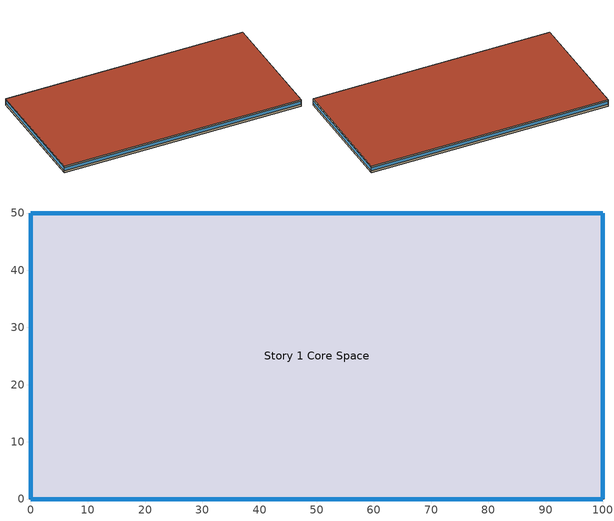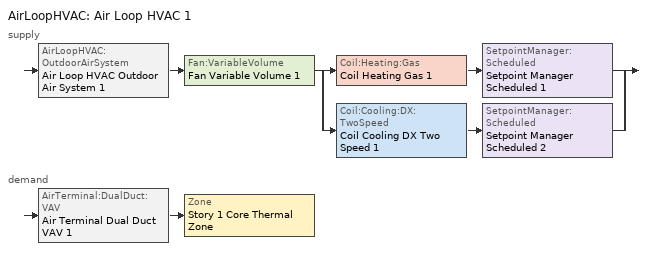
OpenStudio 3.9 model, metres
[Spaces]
Story 1 Core Space
 floor ground: 0,0 0,50 100,50 100,0 z0
 wall outside: 0,50 0,0 100,0 100,50 0,50 z0:3
 window: 99.97,50 0.03,50 / 0,49.97 0,0.03 / 100,0.03 100,49.97 / 0.03,0 99.97,0 z1:2.2
 roof outside: 100,0 100,50 0,50 0,0 z3
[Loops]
AirLoopHVAC 'Air Loop HVAC 1'
 supply: AirLoopHVAC:OutdoorAirSystem 'Air Loop HVAC Outdoor Air System 1' > Fan:VariableVolume 'Fan Variable Volume 1' > split
  | Coil:Heating:Gas 'Coil Heating Gas 1' > SetpointManager:Scheduled 'Setpoint Manager Scheduled 1'
  | Coil:Cooling:DX:TwoSpeed 'Coil Cooling DX Two Speed 1' > SetpointManager:Scheduled 'Setpoint Manager Scheduled 2'
 demand: AirTerminal:DualDuct:VAV 'Air Terminal Dual Duct VAV 1' > Zone 'Story 1 Core Thermal Zone'
[Building]
Building 1: Space Type=Baseline Model Space Type; Default Construction Set=ASHRAE_189.1-2009_ClimateZone 4-5 (mdoff)_ConstSet
[SizingPeriod:DesignDay] Barometric Pressure {Pa}=98934; Rain Indicator=No; Snow Indicator=No; Day of Month=21; Daylight Saving Time Indicator=No; Humidity Condition Type=Wetbulb; Dry-Bulb Temperature Range Modifier Type=DefaultMultipliers
Name | Maximum Dry-Bulb Temperature {C} | Daily Dry-Bulb Temperature Range {deltaC} | Wind Speed {m/s} | Wind Direction {deg} | Sky Clearness | Month | Day Type | Wetbulb or DewPoint at Maximum Dry-Bulb {C} | Solar Model Indicator | ASHRAE Clear Sky Optical Depth for Beam Irradiance | ASHRAE Clear Sky Optical Depth for Diffuse Irradiance
Chicago Ohare Intl Ap Ann Htg 99.6% Condns DB | -20 | 0 | 4.9 | 270 | 0 | 1 | WinterDesignDay | -20 | ASHRAEClearSky
Chicago Ohare Intl Ap Ann Clg .4% Condns DB=>MWB | 33.3 | 10.5 | 5.2 | 230 |  | 7 | SummerDesignDay | 23.7 | ASHRAETau | 0.455 | 2.05
[DefaultConstructionSet]
ASHRAE_189.1-2009_ClimateZone 4-5 (mdoff)_ConstSet: Default Exterior Surface Constructions=ASHRAE_189.1-2009_ClimateZone 4-5 (mdoff)_Exterior_DefSurfCons; Default Interior Surface Constructions=000_Interior_DefSurfCons; Default Ground Contact Surface Constructions=000_Ground_DefSurfCons; Default Exterior SubSurface Constructions=ASHRAE_189.1-2009_ClimateZone 4-5 (mdoff)_Exterior_DefSubCons; Default Interior SubSurface Constructions=000_Interior_DefSubCons; Interior Partition Construction=000_Interior Partition
[DefaultSurfaceConstructions]
Name | Floor Construction | Wall Construction | Roof Ceiling Construction
ASHRAE_189.1-2009_ClimateZone 4-5 (mdoff)_Exterior_DefSurfCons | 000_ExtSlabCarpet_4in_ClimateZone 1-8 | ASHRAE_189.1-2009_ExtWall_SteelFrame_ClimateZone 4-8 | ASHRAE_189.1-2009_ExtRoof_IEAD_ClimateZone 2-5
000_Interior_DefSurfCons | 000_Interior Floor | 000_Interior Wall | 000_Interior Ceiling
000_Ground_DefSurfCons | 000_ExtSlabCarpet_4in_ClimateZone 1-8 | 000_ExtSlabCarpet_4in_ClimateZone 1-8 | 000_ExtSlabCarpet_4in_ClimateZone 1-8
[DefaultSubSurfaceConstructions] Glass Door Construction=000_Exterior Window; Skylight Construction=000_Exterior Window; Tubular Daylight Dome Construction=000_Interior Window; Tubular Daylight Diffuser Construction=000_Interior Window
Name | Fixed Window Construction | Operable Window Construction | Door Construction
ASHRAE_189.1-2009_ClimateZone 4-5 (mdoff)_Exterior_DefSubCons | ASHRAE_189.1-2009_ExtWindow_ClimateZone 4-5 | ASHRAE_189.1-2009_ExtWindow_ClimateZone 4-5 | 000_Exterior Door
000_Interior_DefSubCons | 000_Interior Window | 000_Interior Window | 000_Interior Door
[Construction]
000_Interior Partition; 000_Interior Door: 000_G05 25mm wood
000_ExtSlabCarpet_4in_ClimateZone 1-8: MAT-CC05 4 HW CONCRETE, CP02 CARPET PAD
ASHRAE_189.1-2009_ExtWall_SteelFrame_ClimateZone 4-8: MAT-SHEATH, Wall Insulation [39], 1/2IN Gypsum
ASHRAE_189.1-2009_ExtRoof_IEAD_ClimateZone 2-5: Roof Membrane, Roof Insulation [21], Metal Decking
000_Interior Floor: 000_F16 Acoustic tile, 000_F05 Ceiling air space resistance, 000_M11 100mm lightweight concrete
000_Interior Wall: 000_G01a 19mm gypsum board, 000_F04 Wall air space resistance, 000_G01a 19mm gypsum board
000_Interior Ceiling: 000_M11 100mm lightweight concrete, 000_F05 Ceiling air space resistance, 000_F16 Acoustic tile
ASHRAE_189.1-2009_ExtWindow_ClimateZone 4-5: Theoretical Glass [207]
000_Exterior Door: 000_F08 Metal surface, 000_I01 25mm insulation board
000_Exterior Window: 000_Clear 3mm, 000_Air 13mm, 000_Clear 3mm
000_Interior Window: 000_Clear 3mm
[Material]
Name | Roughness | Thickness {m} | Conductivity {W/m-K} | Density {kg/m3} | Specific Heat {J/kg-K} | Thermal Absorptance | Solar Absorptance | Visible Absorptance
000_G05 25mm wood | MediumSmooth | 0.0254 | 0.15 | 608 | 1630
MAT-CC05 4 HW CONCRETE | Rough | 0.1016 | 1.311 | 2240 | 836.8 | 0.9 | 0.7 | 0.7
Wall Insulation [39] | MediumRough | 0.1184 | 0.045 | 265 | 836.8 | 0.9 | 0.7 | 0.7
1/2IN Gypsum | Smooth | 0.0127 | 0.16 | 784.9 | 830 | 0.9 | 0.92 | 0.92
Roof Membrane | VeryRough | 0.0095 | 0.16 | 1121.29 | 1460 | 0.9 | 0.7 | 0.7
Roof Insulation [21] | MediumRough | 0.2105 | 0.049 | 265 | 836.8 | 0.9 | 0.7 | 0.7
Metal Decking | MediumSmooth | 0.0015 | 45.006 | 7680 | 418.4 | 0.9 | 0.7 | 0.3
000_F16 Acoustic tile | MediumSmooth | 0.0191 | 0.06 | 368 | 590
000_M11 100mm lightweight concrete | MediumRough | 0.1016 | 0.53 | 1280 | 840
000_G01a 19mm gypsum board | MediumSmooth | 0.019 | 0.16 | 800 | 1090
000_F08 Metal surface | Smooth | 0.0008 | 45.28 | 7824 | 500
000_I01 25mm insulation board | MediumRough | 0.0254 | 0.03 | 43 | 1210
[Material:NoMass] Thermal Absorptance=0.9; Solar Absorptance=0.7
Name | Roughness | Thermal Resistance {m2-K/W} | Visible Absorptance
CP02 CARPET PAD | VeryRough | 0.2165 | 0.8
MAT-SHEATH | Rough | 0.3626 | 0.7
[Material:AirGap]
Name | Thermal Resistance {m2-K/W}
000_F05 Ceiling air space resistance | 0.18
000_F04 Wall air space resistance | 0.15
[WindowMaterial:Glazing] Optical Data Type=SpectralAverage; Thickness {m}=0.003; Infrared Transmittance at Normal Incidence=0
Name | Solar Transmittance at Normal Incidence | Front Side Solar Reflectance at Normal Incidence | Back Side Solar Reflectance at Normal Incidence | Visible Transmittance at Normal Incidence | Front Side Visible Reflectance at Normal Incidence | Back Side Visible Reflectance at Normal Incidence | Front Side Infrared Hemispherical Emissivity | Back Side Infrared Hemispherical Emissivity | Conductivity {W/m-K} | Dirt Correction Factor for Solar and Visible Transmittance | Solar Diffusing
Theoretical Glass [207] | 0.3311 | 0.6189 | 0.6189 | 0.44 | 0.51 | 0.51 | 0.9 | 0.9 | 0.0133 | 1 | No
000_Clear 3mm | 0.837 | 0.075 | 0.075 | 0.898 | 0.081 | 0.081 | 0.84 | 0.84 | 0.9
[WindowMaterial:Gas]
000_Air 13mm: Gas Type=Air; Thickness {m}=0.0127
[BuildingStory]
Story 1: Nominal Z Coordinate {m}=0; Nominal Floor to Floor Height {m}=3
[Space]
Story 1 Core Space: Building Story=Story 1; Thermal Zone=Story 1 Core Thermal Zone
[ThermalZone]
Story 1 Core Thermal Zone: Thermostat=Thermostat Setpoint Dual Setpoint 1; Use Ideal Air Loads=No; Humidistat=Zone Control Humidistat 1
[Sizing:Zone]
Story 1 Core Thermal Zone: Zone Cooling Design Supply Air Temperature Input Method=SupplyAirTemperature; Zone Cooling Design Supply Air Temperature {C}=14; Zone Cooling Design Supply Air Temperature Difference {deltaC}=11.11; Zone Heating Design Supply Air Temperature Input Method=SupplyAirTemperature; Zone Heating Design Supply Air Temperature {C}=40; Zone Heating Design Supply Air Temperature Difference {deltaC}=11.11; Zone Cooling Design Supply Air Humidity Ratio {kg-H2O/kg-air}=0.0085; Zone Heating Design Supply Air Humidity Ratio {kg-H2O/kg-air}=0.008; Cooling Design Air Flow Method=DesignDay; Heating Design Air Flow Method=DesignDay; Account for Dedicated Outdoor Air System=No; Dedicated Outdoor Air System Control Strategy=NeutralSupplyAir; Dedicated Outdoor Air Low Setpoint Temperature for Design {C}=autosize; Dedicated Outdoor Air High Setpoint Temperature for Design {C}=autosize; Zone Load Sizing Method=Sensible Load Only No Latent Load; Zone Latent Cooling Design Supply Air Humidity Ratio Input Method=HumidityRatioDifference; Zone Cooling Design Supply Air Humidity Ratio Difference {kgWater/kgDryAir}=0.005; Zone Latent Heating Design Supply Air Humidity Ratio Input Method=HumidityRatioDifference; Zone Humidification Design Supply Air Humidity Ratio Difference {kgWater/kgDryAir}=0.005; Sizing Option=Coincident
[Zone equipment]
Story 1 Core Thermal Zone: Air Terminal Dual Duct VAV 1
[AirLoopHVAC]
Air Loop HVAC 1: Availability Schedule=Always On Discrete; Design Supply Air Flow Rate {m3/s}=autosize; Design Return Air Flow Fraction of Supply Air Flow=1
[Sizing:System]
Air Loop HVAC 1: Central Heating Maximum System Air Flow Ratio=0.3; Preheat Design Temperature {C}=7; Preheat Design Humidity Ratio {kg-H2O/kg-Air}=0.008; Precool Design Temperature {C}=12.8; Precool Design Humidity Ratio {kg-H2O/kg-Air}=0.008; Central Cooling Design Supply Air Temperature {C}=12.8; Central Heating Design Supply Air Temperature {C}=16.7; 100% Outdoor Air in Cooling=Yes; 100% Outdoor Air in Heating=Yes; Central Cooling Design Supply Air Humidity Ratio {kg-H2O/kg-Air}=0.0085; Zone Maximum Outdoor Air Fraction=1; Cooling Supply Air Flow Rate Per Floor Area {m3/s-m2}=0.00996765; Cooling Fraction of Autosized Cooling Supply Air Flow Rate=1; Cooling Supply Air Flow Rate Per Unit Cooling Capacity {m3/s-W}=3.94755e-05; Heating Supply Air Flow Rate Per Floor Area {m3/s-m2}=0.00996765; Heating Fraction of Autosized Heating Supply Air Flow Rate=1; Heating Fraction of Autosized Cooling Supply Air Flow Rate=1; Heating Supply Air Flow Rate Per Unit Heating Capacity {m3/s-W}=3.15882e-05; Cooling Design Capacity Method=CoolingDesignCapacity; Cooling Design Capacity {W}=autosize; Cooling Design Capacity Per Floor Area {W/m2}=234.7; Fraction of Autosized Cooling Design Capacity=1; Heating Design Capacity Method=HeatingDesignCapacity; Heating Design Capacity {W}=autosize; Heating Design Capacity Per Floor Area {W/m2}=157; Fraction of Autosized Heating Design Capacity=1; Central Cooling Capacity Control Method=OnOff; Occupant Diversity=autosize
[Fan:VariableVolume]
Fan Variable Volume 1: Availability Schedule=Always On Discrete; Fan Total Efficiency=0.6045; Pressure Rise {Pa}=1017.592; Maximum Flow Rate {m3/s}=Autosize; Fan Power Minimum Flow Rate Input Method=FixedFlowRate; Fan Power Minimum Flow Fraction=0; Fan Power Minimum Air Flow Rate {m3/s}=0; Motor Efficiency=0.93; Motor In Airstream Fraction=1; Fan Power Coefficient 1=0.0407599; Fan Power Coefficient 2=0.088045; Fan Power Coefficient 3=-0.0729261; Fan Power Coefficient 4=0.94374; Fan Power Coefficient 5=0
[Controller:OutdoorAir]
Controller Outdoor Air 1: Minimum Outdoor Air Flow Rate {m3/s}=0.25; Maximum Outdoor Air Flow Rate {m3/s}=1.6; Economizer Control Type=ElectronicEnthalpy; Economizer Control Action Type=ModulateFlow; Economizer Maximum Limit Dry-Bulb Temperature {C}=23; Economizer Maximum Limit Enthalpy {J/kg}=64000; Economizer Maximum Limit Dewpoint Temperature {C}=13.5; Electronic Enthalpy Limit Curve=ElectronicEnthalpyCurveA; Economizer Minimum Limit Dry-Bulb Temperature {C}=14; Lockout Type=NoLockout; Minimum Limit Type=FixedMinimum; Minimum Outdoor Air Schedule=OAFractionSched; Controller Mechanical Ventilation=Controller Mechanical Ventilation 1; Time of Day Economizer Control Schedule=TimeOfDayEconomizerSch; High Humidity Control=Yes; Humidistat Control Zone=Story 1 Core Thermal Zone; High Humidity Outdoor Air Flow Ratio=0.9; Control High Indoor Humidity Based on Outdoor Humidity Ratio=Yes; Heat Recovery Bypass Control Type=BypassWhenWithinEconomizerLimits; Economizer Operation Staging=InterlockedWithMechanicalCooling
[Controller:MechanicalVentilation]
Controller Mechanical Ventilation 1: Availability Schedule=Always On Discrete
[ZoneControl:Humidistat]
Zone Control Humidistat 1: Humidifying Relative Humidity Setpoint Schedule=Schedule Constant 1
[AirLoopHVAC:OutdoorAirSystem]
Air Loop HVAC Outdoor Air System 1: Controller=Controller Outdoor Air 1
[Coil:Heating:Gas]
Coil Heating Gas 1: Availability Schedule=Always On Discrete; Gas Burner Efficiency=0.8; Nominal Capacity {W}=AutoSize; On Cycle Parasitic Electric Load {W}=0; Off Cycle Parasitic Gas Load {W}=0
[SetpointManager:Scheduled] Control Variable=Temperature
Name | Schedule
Setpoint Manager Scheduled 1 | Schedule Ruleset 1
Setpoint Manager Scheduled 2 | Schedule Ruleset 2
[Coil:Cooling:DX:TwoSpeed]
Coil Cooling DX Two Speed 1: Availability Schedule=Always On Discrete; Rated High Speed Total Cooling Capacity {W}=Autosize; Rated High Speed Sensible Heat Ratio=Autosize; Rated High Speed COP {W/W}=3; Rated High Speed Air Flow Rate {m3/s}=Autosize; Rated High Speed Evaporator Fan Power Per Volume Flow Rate 2017 {W/(m3/s)}=773.3; Rated High Speed Evaporator Fan Power Per Volume Flow Rate 2023 {W/(m3/s)}=934.4; Unit Internal Static Air Pressure {Pa}=773.3; Total Cooling Capacity Function of Temperature Curve=Curve Biquadratic 1; Total Cooling Capacity Function of Flow Fraction Curve=Curve Quadratic 1; Energy Input Ratio Function of Temperature Curve=Curve Biquadratic 2; Energy Input Ratio Function of Flow Fraction Curve=Curve Quadratic 2; Part Load Fraction Correlation Curve=Curve Quadratic 3; Rated Low Speed Total Cooling Capacity {W}=Autosize; Rated Low Speed Sensible Heat Ratio=0.69; Rated Low Speed COP {W/W}=3; Rated Low Speed Air Flow Rate {m3/s}=Autosize; Rated Low Speed Evaporator Fan Power Per Volume Flow Rate 2017 {W/(m3/s)}=773.3; Rated Low Speed Evaporator Fan Power Per Volume Flow Rate 2023 {W/(m3/s)}=934.4; Low Speed Total Cooling Capacity Function of Temperature Curve=Curve Biquadratic 3; Low Speed Energy Input Ratio Function of Temperature Curve=Curve Biquadratic 4; Condenser Type=AirCooled; Minimum Outdoor Dry-Bulb Temperature for Compressor Operation {C}=-25; High Speed Evaporative Condenser Effectiveness=0.9; High Speed Evaporative Condenser Air Flow Rate {m3/s}=Autosize; High Speed Evaporative Condenser Pump Rated Power Consumption {W}=Autosize; Low Speed Evaporative Condenser Effectiveness=0.9; Low Speed Evaporative Condenser Air Flow Rate {m3/s}=Autosize; Low Speed Evaporative Condenser Pump Rated Power Consumption {W}=Autosize; Basin Heater Capacity {W/K}=0; Basin Heater Setpoint Temperature {C}=2
[AirTerminal:DualDuct:VAV]
Air Terminal Dual Duct VAV 1: Maximum Damper Air Flow Rate {m3/s}=autosize; Zone Minimum Air Flow Fraction=0.3
[ThermostatSetpoint:DualSetpoint]
Thermostat Setpoint Dual Setpoint 1: Heating Setpoint Temperature Schedule=Heating Sch; Cooling Setpoint Temperature Schedule=Cooling Sch
[SpaceType]
Baseline Model Space Type: Default Schedule Set=Baseline Model Schedule Set; Design Specification Outdoor Air Object=Baseline Model OA
[DefaultScheduleSet]
Baseline Model Schedule Set: Number of People Schedule=Baseline Model People Lights and Equipment Schedule; People Activity Level Schedule=Baseline Model People Activity Schedule; Lighting Schedule=Baseline Model People Lights and Equipment Schedule; Electric Equipment Schedule=Baseline Model People Lights and Equipment Schedule; Infiltration Schedule=Baseline Model Infiltration Schedule
[DesignSpecification:OutdoorAir]
Baseline Model OA: Outdoor Air Method=Sum; Outdoor Air Flow per Person {m3/s-person}=0.00943895
[SpaceInfiltration:DesignFlowRate]
Baseline Model Infiltration: Space or SpaceType=Baseline Model Space Type; Design Flow Rate Calculation Method=Flow/ExteriorArea; Flow per Exterior Surface Area {m3/s-m2}=0.0003048
[People:Definition]
Baseline Model People Definition: Number of People Calculation Method=People/Area; People per Space Floor Area {person/m2}=0.0538196; Fraction Radiant=0.3
[People]
Baseline Model People: People Definition=Baseline Model People Definition; Space or SpaceType=Baseline Model Space Type; Multiplier=1
[Lights:Definition]
Baseline Model Lights Definition: Design Level Calculation Method=Watts/Area; Watts per Space Floor Area {W/m2}=10.7639
[Lights]
Baseline Model Lights: Lights Definition=Baseline Model Lights Definition; Space or SpaceType=Baseline Model Space Type; Fraction Replaceable=1
[ElectricEquipment:Definition]
Baseline Model Electric Equipment Definition: Design Level Calculation Method=Watts/Area; Watts per Space Floor Area {W/m2}=10.7639
[ElectricEquipment]
Baseline Model Electric Equipment: Electric Equipment Definition=Baseline Model Electric Equipment Definition; Space or SpaceType=Baseline Model Space Type
[Schedule:Constant]
Name | Value
Always On Discrete | 1
Schedule Constant 1 | 50
[Curve:Cubic]
ElectronicEnthalpyCurveA: Coefficient1 Constant=0.013427; Coefficient2 x=-0.00047892; Coefficient3 x**2=5.3352e-05; Coefficient4 x**3=-1.8103e-06; Minimum Value of x=16.6; Maximum Value of x=29.13
[Schedule:Ruleset]
Name | Default Day Schedule | Summer Design Day Schedule | Winter Design Day Schedule
OAFractionSched | Schedule Day 1
TimeOfDayEconomizerSch | Schedule Day 2
Schedule Ruleset 1 | Schedule Day 3
Schedule Ruleset 2 | Schedule Day 4
Cooling Sch | Cooling Sch Default
Heating Sch | Heating Sch Default
Baseline Model Infiltration Schedule | Baseline Model Infiltration Schedule Schedule All Days | Baseline Model Infiltration Schedule Summer Design Day | Baseline Model Infiltration Schedule Winter Design Day
Baseline Model People Lights and Equipment Schedule | Baseline Model People Lights and Equipment Schedule Schedule Week Day | Baseline Model People Lights and Equipment Schedule Summer Design Day | Baseline Model People Lights and Equipment Schedule Winter Design Day
Baseline Model People Activity Schedule | Baseline Model People Activity Schedule Default
[Schedule:Day]
Schedule Day 1: 7, 0, 0.05, 18, 0, 1, 24, 0, 0.05
Schedule Day 2: 7, 0, 0, 7, 30, 1, 24, 0, 0
Schedule Day 3: 24, 0, 45
Schedule Day 4: 24, 0, 12.8
Cooling Sch Default: 24, 0, 28
Heating Sch Default: 24, 0, 24
Baseline Model Infiltration Schedule Schedule All Days: 6, 0, 1, 22, 0, 0.25, 24, 0, 1
Baseline Model Infiltration Schedule Winter Design Day; Baseline Model Infiltration Schedule Summer Design Day; Baseline Model People Lights and Equipment Schedule Summer Design Day: 24, 0, 1
Baseline Model People Lights and Equipment Schedule Schedule Week Day: 6, 0, 0, 7, 0, 0.1, 8, 0, 0.2, 12, 0, 0.95, 13, 0, 0.5, 17, 0, 0.95, 18, 0, 0.7, 20, 0, 0.4, 22, 0, 0.1, 24, 0, 0.05
Baseline Model People Lights and Equipment Schedule Winter Design Day; Baseline Model People Lights and Equipment Schedule Schedule Sunday: 24, 0, 0
Baseline Model People Lights and Equipment Schedule Saturday: 6, 0, 0, 8, 0, 0.1, 14, 0, 0.5, 17, 0, 0.1, 24, 0, 0
Baseline Model People Activity Schedule Default: 24, 0, 120
[Curve:Biquadratic] Minimum Value of x=17; Maximum Value of x=22; Minimum Value of y=13; Maximum Value of y=46
Name | Coefficient1 Constant | Coefficient2 x | Coefficient3 x**2 | Coefficient4 y | Coefficient5 y**2 | Coefficient6 x*y
Curve Biquadratic 1; Curve Biquadratic 3 | 0.42415 | 0.04426 | -0.00042 | 0.00333 | -8e-05 | -0.00021
Curve Biquadratic 2; Curve Biquadratic 4 | 1.23649 | -0.02431 | 0.00057 | -0.01434 | 0.00063 | -0.00038
[Curve:Quadratic]
Name | Coefficient1 Constant | Coefficient2 x | Coefficient3 x**2 | Minimum Value of x | Maximum Value of x
Curve Quadratic 1 | 0.77136 | 0.34053 | -0.11088 | 0.75918 | 1.13877
Curve Quadratic 2 | 1.2055 | -0.32953 | 0.12308 | 0.75918 | 1.13877
Curve Quadratic 3 | 0.771 | 0.229 | 0 | 0 | 1
[Schedule:Rule] Schedule Ruleset=Baseline Model People Lights and Equipment Schedule
Name | Rule Order | Day Schedule | Apply Saturday | Apply Sunday
Baseline Model People Lights and Equipment Schedule Saturday Rule | 1 | Baseline Model People Lights and Equipment Schedule Saturday | Yes
Baseline Model People Lights and Equipment Schedule Sunday Rule | 0 | Baseline Model People Lights and Equipment Schedule Schedule Sunday |  | Yes
